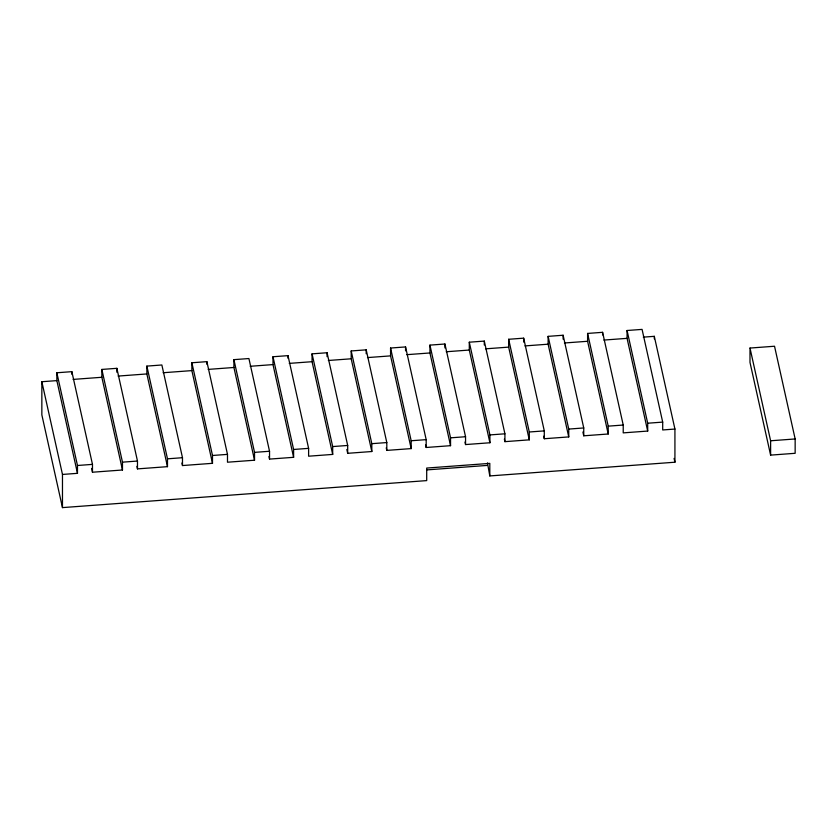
<?xml version="1.0" encoding="UTF-8"?>
<svg xmlns="http://www.w3.org/2000/svg" width="837" height="837" viewBox="0 0 837 837"><rect width="100%" height="100%" fill="white"/><g stroke="black" fill="none" stroke-linecap="round" stroke-linejoin="round"><path stroke-width="1.26" d="M56.853 380.615L41.85 381.724L62.472 474.443L77.475 473.334L56.853 380.615L56.853 372.768L71.856 371.659L92.478 464.378L92.478 472.225L122.474 469.996L122.474 462.16L101.852 369.431L116.856 368.322L137.477 461.041L137.477 468.887L167.484 466.659L167.484 458.822L146.862 366.104L161.865 364.984L182.487 457.703L182.487 465.55L212.493 463.321L212.493 455.485L191.872 362.766L206.875 361.647L227.486 454.376L227.486 462.212L254.532 460.214L254.532 452.367L233.91 359.648L248.913 358.539L269.535 451.258L269.535 459.094L293.609 457.316L293.609 449.469L272.988 356.75L287.991 355.641L308.612 448.36L308.612 456.196L332.687 454.418L332.687 446.571L312.065 353.852L327.068 352.743L347.69 445.462L347.69 453.309L371.816 451.52L371.816 443.673L351.195 350.954L366.198 349.845L386.809 442.564L386.809 450.4L411.176 448.601L411.176 440.754L390.565 348.035L405.558 346.926L426.179 439.645L426.179 447.481L450.547 445.682L450.547 437.835L429.936 345.116L444.928 344.007L465.55 436.726L465.55 444.562L489.917 442.763L489.917 434.916L469.295 342.197L484.299 341.088L504.92 433.807L504.92 441.654L529.287 439.843L529.287 431.997L508.666 339.278L523.669 338.169L544.291 430.888L544.291 438.734L568.741 436.914L568.741 429.078L548.12 336.359L563.123 335.239L583.745 427.958L583.745 435.805L608.217 433.995L608.217 426.148L587.595 333.429L602.598 332.32L623.22 425.039L623.22 432.875L647.692 431.065L647.692 423.219L627.07 330.5L642.073 329.391L662.695 422.11L662.695 429.956L674.925 429.046L674.925 462.212L489.802 475.929L487.458 462.892M73.101 379.412L101.852 377.278L122.474 469.996M118.111 376.075L146.862 373.94L167.484 466.659M163.11 372.737L191.872 370.603L212.493 463.321M208.162 369.399L233.91 367.485L254.532 460.214M250.179 366.282L272.988 364.597L293.609 457.316M289.257 363.384L312.065 361.699L332.687 454.418M328.334 360.485L351.195 358.791L371.816 451.52M367.474 357.587L390.565 355.882L411.176 448.601M406.845 354.668L429.936 352.963L450.547 445.682M446.215 351.749L469.295 350.044L489.917 442.763M485.586 348.83L508.666 347.125L529.287 439.843M524.956 345.911L548.12 344.195L568.741 436.914M564.41 342.992L587.595 341.276L608.217 433.995M603.885 340.063L627.07 338.347L647.692 431.065M643.297 337.144L654.304 336.328L674.925 429.046M749.994 348.056L774.528 346.236L795.15 438.954L795.15 453.298L770.615 455.119L749.994 362.4L749.994 348.056L770.615 440.775L770.615 455.119M56.853 372.768L77.475 465.487L92.478 464.378M122.474 462.16L137.477 461.041M167.484 458.822L182.487 457.703M212.493 455.485L227.486 454.376M254.532 452.367L269.535 451.258M293.609 449.469L308.612 448.36M332.687 446.571L347.69 445.462M371.816 443.673L386.809 442.564M411.176 440.754L426.179 439.645M450.547 437.835L465.55 436.726M489.917 434.916L504.92 433.807M529.287 431.997L544.291 430.888M568.741 429.078L583.745 427.958M608.217 426.148L623.22 425.039M647.692 423.219L662.695 422.11M770.615 440.775L795.15 438.954M426.933 469.892L487.458 465.403M41.85 381.724L41.85 414.89L62.472 507.609L426.703 480.605L426.703 468.061L489.802 463.384L489.802 475.929M674.078 458.414L674.925 462.212M582.897 431.997L583.745 435.805M543.726 436.192L544.291 438.734M504.355 439.111L504.92 441.654M464.985 442.03L465.55 444.562M425.614 444.949L426.179 447.481M386.244 447.868L386.809 450.4M346.842 449.49L347.69 453.309M268.97 456.552L269.535 459.094M181.922 463.007L182.487 465.55M136.912 466.345L137.477 468.887M91.631 468.417L92.478 472.225M654.304 336.328L654.304 338.88M627.07 330.5L627.07 338.347M602.598 332.32L602.598 334.926M587.595 333.429L587.595 341.276M563.123 335.239L563.123 339.163M548.12 336.359L548.12 344.195M523.669 338.169L523.669 342.092M508.666 339.278L508.666 347.125M484.299 341.088L484.299 345.011M469.295 342.197L469.295 350.044M444.928 344.007L444.928 347.93M429.936 345.116L429.936 352.963M405.558 346.926L405.558 350.839M390.565 348.035L390.565 355.882M366.198 349.845L366.198 353.758M351.195 350.954L351.195 358.791M327.068 352.743L327.068 356.667M312.065 353.852L312.065 361.699M287.991 355.641L287.991 358.257M272.988 356.75L272.988 364.597M233.91 359.648L233.91 367.485M206.875 361.647L206.875 364.262M191.872 362.766L191.872 370.603M146.862 366.104L146.862 373.94M116.856 368.322L116.856 372.245M101.852 369.431L101.852 377.278M77.475 465.487L77.475 473.334M71.856 371.659L71.856 374.275M62.472 474.443L62.472 507.609"/></g></svg>
